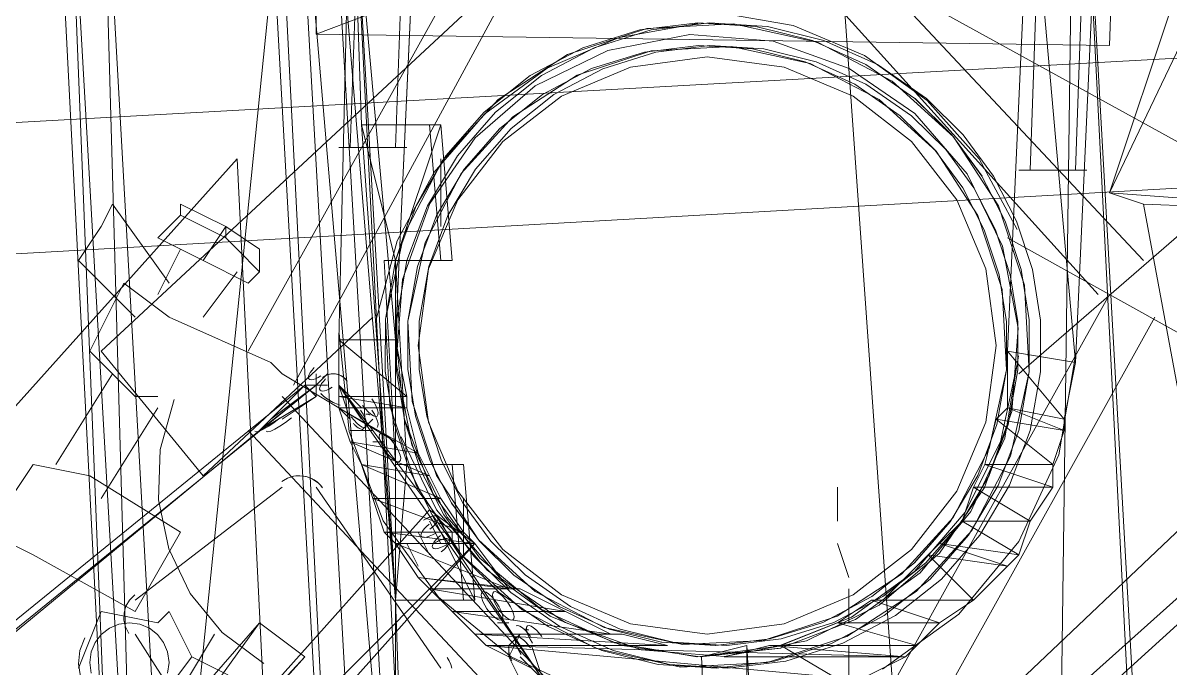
# Paper-space layout '01 Roof Support Layout' of a CAD drawing. Header units: millimetres. Extents: x 5 to 415, y 5 to 292.
# Drawn here: x 240.93 to 247, y 211.04 to 214.46 of the extents above; entities that cross this region are included whole.
import ezdxf

# ---------------------------------------------------------------- set-up
doc = ezdxf.new("R2010")
doc.units = ezdxf.units.MM
doc.layers.add('EXISTING', color=7, linetype='Continuous')

# ---------------------------------------------------------------- blocks, each defined once
blk = doc.blocks.new('SHEET_01')
at = {"layer": 'EXISTING', "color": 254, "linetype": 'Continuous', "lineweight": 13}
for p, q in [((243.32, 242.12), (255.2, 74.72)), ((245.66, 153.92), (246.5, 216.38)), ((246.5, 216.38), (249.98, 154.1)), ((249.98, 154.1), (246.5, 216.38)), ((246.86, 209.3), (246.5, 216.38)), ((242.18, 216.14), (245.66, 153.92)), ((245.66, 153.92), (242.18, 216.14)), ((242.24, 216.14), (242.6, 209.06)), ((242.48, 214.4), (242.48, 216.08)), ((246.74, 216.02), (242.48, 214.4)), ((246.74, 216.02), (246.68, 214.34)), ((246.68, 214.34), (246.74, 216.02)), ((241.34, 212.72), (244.76, 215.9)), ((242.36, 215.84), (241.7, 209.36)), ((241.7, 209.36), (242.36, 215.84)), ((242.72, 209.42), (242.36, 215.84)), ((242.36, 215.84), (242.9, 209.54)), ((241.52, 209.42), (241.34, 215.78)), ((241.34, 215.78), (241.7, 209.36)), ((242.9, 209.54), (242.54, 215.78)), ((242.54, 215.78), (242.9, 211.4)), ((243.5, 215.78), (247.64, 213.5)), ((241.4, 209.66), (241.16, 215.72)), ((241.16, 215.72), (241.52, 209.42)), ((242.66, 215.6), (242.9, 211.4)), ((242.9, 211.4), (242.66, 215.6)), ((242.72, 213.92), (242.66, 215.6)), ((242.96, 209.72), (242.66, 215.6)), ((241.1, 215.48), (241.4, 209.66)), ((242.66, 213.8), (242.72, 215.48)), ((242.9, 213.8), (242.96, 215.48)), ((242.6, 212.78), (242.66, 215.42)), ((242.66, 215.42), (242.9, 212.78)), ((242.9, 212.78), (243.02, 215.42)), ((243.02, 215.42), (242.9, 212.78)), ((246.14, 212.72), (246.26, 215.36)), ((246.26, 215.36), (246.5, 212.66)), ((246.26, 213.68), (246.32, 215.36)), ((246.5, 213.68), (246.56, 215.36)), ((246.5, 212.66), (246.62, 215.3)), ((246.62, 215.3), (246.5, 212.66)), ((246.86, 213.2), (245.12, 215.06)), ((247.16, 215), (246.68, 213.56)), ((246.68, 213.56), (247.16, 215)), ((246.68, 213.56), (247.34, 214.94)), ((243.32, 214.88), (242.12, 212.72)), ((246.62, 213.02), (244.94, 214.88)), ((243.56, 214.76), (242.36, 212.54)), ((235.28, 213.62), (253.64, 214.64)), ((245.0056, 214.446), (244.5981, 214.517)), ((244.5009, 214.4567), (244.083, 214.3827)), ((244.5007, 214.4593), (244.1925, 214.4223)), ((244.6891, 214.4544), (244.231, 214.4304)), ((244.5613, 214.4593), (244.2531, 214.4224)), ((244.8082, 214.4404), (244.5007, 214.4593)), ((244.8689, 214.4403), (244.5613, 214.4593)), ((245.1372, 214.3565), (244.6891, 214.4544)), ((245.1073, 214.3667), (244.8082, 214.4404)), ((245.1681, 214.3664), (244.8689, 214.4403)), ((245.3828, 214.2874), (245.0056, 214.446)), ((246.68, 214.34), (242.48, 214.4)), ((242.48, 214.4), (246.68, 214.34)), ((244.083, 214.3827), (243.7029, 214.2195)), ((244.231, 214.4304), (243.8099, 214.2918)), ((244.1925, 214.4223), (243.8913, 214.328)), ((244.2531, 214.4224), (243.9517, 214.3282)), ((244.4586, 214.3975), (244.0239, 214.3143)), ((244.8999, 214.3629), (244.4586, 214.3975)), ((243.8913, 214.328), (243.6125, 214.1802)), ((244.0239, 214.3143), (243.6396, 214.1264)), ((243.9517, 214.3282), (243.6729, 214.1804)), ((244.504, 214.3394), (244.2174, 214.3049)), ((244.6793, 214.3348), (244.2534, 214.3125)), ((244.5637, 214.3394), (244.2772, 214.3048)), ((244.7898, 214.3218), (244.504, 214.3394)), ((244.8496, 214.3218), (244.5637, 214.3394)), ((245.096, 214.2438), (244.6793, 214.3348)), ((245.068, 214.2533), (244.7898, 214.3218)), ((245.1277, 214.2534), (244.8496, 214.3218)), ((245.3026, 214.2187), (244.8999, 214.3629)), ((245.3904, 214.2393), (245.1073, 214.3667)), ((245.5303, 214.1515), (245.1372, 214.3565)), ((245.4512, 214.2389), (245.1681, 214.3664)), ((243.8099, 214.2918), (243.4432, 214.0535)), ((244.2534, 214.3125), (243.8618, 214.1836)), ((244.2174, 214.3049), (243.9374, 214.2173)), ((244.2772, 214.3048), (243.9973, 214.2172)), ((244.55, 214.28), (244.1433, 214.2253)), ((244.9567, 214.2253), (244.55, 214.28)), ((245.3312, 214.1349), (245.068, 214.2533)), ((245.3909, 214.1351), (245.1277, 214.2534)), ((245.7155, 214.0492), (245.3828, 214.2874)), ((243.7029, 214.2195), (243.3725, 213.9781)), ((243.9374, 214.2173), (243.6782, 214.0798)), ((243.9973, 214.2172), (243.7381, 214.0797)), ((244.1433, 214.2253), (243.7778, 214.0711)), ((245.3222, 214.0711), (244.9567, 214.2253)), ((245.4615, 214.0531), (245.096, 214.2438)), ((245.6503, 213.9796), (245.3026, 214.2187)), ((245.6497, 214.0595), (245.3904, 214.2393)), ((245.7105, 214.0588), (245.4512, 214.2389)), ((243.6125, 214.1802), (243.3695, 213.9871)), ((243.6729, 214.1804), (243.4297, 213.9874)), ((243.8618, 214.1836), (243.5209, 213.962)), ((245.5723, 213.9678), (245.3312, 214.1349)), ((245.632, 213.968), (245.3909, 214.1351)), ((245.8535, 213.8568), (245.5303, 214.1515)), ((243.6396, 214.1264), (243.3205, 213.8503)), ((243.6782, 214.0798), (243.4522, 213.9002)), ((243.7778, 214.0711), (243.4681, 213.8319)), ((243.7381, 214.0797), (243.5122, 213.9002)), ((245.6319, 213.8319), (245.3222, 214.0711)), ((243.4432, 214.0535), (243.1485, 213.7303)), ((245.762, 213.7792), (245.4615, 214.0531)), ((245.845, 213.8668), (245.6497, 214.0595)), ((245.8455, 213.8662), (245.6505, 214.0588)), ((245.66, 214.04), (245.66, 214.04)), ((245.9055, 213.8662), (245.7105, 214.0588)), ((245.9895, 213.7393), (245.7155, 214.0492)), ((243.3725, 213.9781), (243.1038, 213.6696)), ((243.3695, 213.9871), (243.1667, 213.7552)), ((243.4297, 213.9874), (243.2268, 213.7554)), ((243.5209, 213.962), (243.2469, 213.6615)), ((245.7539, 213.7886), (245.5723, 213.9678)), ((245.6, 213.98), (245.6, 213.98)), ((245.8137, 213.7888), (245.632, 213.968)), ((245.9264, 213.6604), (245.6503, 213.9796)), ((236, 212.96), (252.98, 213.92)), ((242.9, 213.2), (242.72, 213.92)), ((242.72, 213.92), (243.14, 213.92)), ((242.72, 213.92), (242.9, 211.4)), ((243.14, 213.92), (242.72, 213.92)), ((243.14, 213.92), (242.9, 213.2)), ((243.08, 213.92), (243.14, 213.2)), ((243.2, 213.2), (243.14, 213.92)), ((243.4522, 213.9002), (243.2637, 213.6846)), ((243.5122, 213.9002), (243.3237, 213.6845)), ((243.3205, 213.8503), (243.0813, 213.5026)), ((243.4681, 213.8319), (243.2289, 213.5222)), ((245.8711, 213.5222), (245.6319, 213.8319)), ((246.0051, 213.6483), (245.845, 213.8668)), ((246.0054, 213.6477), (245.8455, 213.8662)), ((246.0918, 213.4902), (245.8535, 213.8568)), ((246.0654, 213.6477), (245.9055, 213.8662)), ((242.6, 213.8), (242.96, 213.8)), ((245.9029, 213.5854), (245.7539, 213.7886)), ((245.9032, 213.585), (245.7544, 213.7881)), ((245.9836, 213.4382), (245.762, 213.7792)), ((245.9627, 213.5857), (245.8137, 213.7888)), ((198.5, 165.08), (242.06, 213.74)), ((242.06, 213.74), (242.36, 207.68)), ((243.1485, 213.7303), (242.9435, 213.3372)), ((243.1667, 213.7552), (243.0087, 213.4907)), ((243.2268, 213.7554), (243.0688, 213.4908)), ((243.14, 213.74), (243.14, 213.38)), ((246.1907, 213.3655), (245.9895, 213.7393)), ((243.1038, 213.6696), (242.9087, 213.3048)), ((243.2469, 213.6615), (243.0563, 213.296)), ((243.2637, 213.6846), (243.1169, 213.4387)), ((243.3237, 213.6845), (243.1768, 213.4386)), ((246.1143, 213.2761), (245.9264, 213.6604)), ((246.1281, 213.4087), (246.0051, 213.6483)), ((246.1882, 213.4082), (246.0654, 213.6477)), ((246.2, 213.68), (246.56, 213.68)), ((246.0173, 213.3626), (245.9029, 213.5854)), ((246.0174, 213.3623), (245.9032, 213.585)), ((246.0772, 213.3628), (245.9627, 213.5857)), ((246.68, 213.56), (248.3, 213.44)), ((248.3, 213.44), (246.68, 213.56)), ((246.86, 213.5), (246.68, 213.56)), ((241.34, 213.38), (241.4, 213.5)), ((241.4, 213.5), (241.7, 213.08)), ((242, 213.38), (241.76, 213.5)), ((241.76, 213.5), (241.76, 213.44)), ((243.0087, 213.4907), (242.9002, 213.1999)), ((243.0813, 213.5026), (242.9371, 213.0998)), ((243.0688, 213.4908), (242.9602, 213.2)), ((243.2289, 213.5222), (243.0746, 213.1567)), ((246.0253, 213.1567), (245.8711, 213.5222)), ((246.2304, 213.069), (246.0918, 213.4902)), ((248.3, 213.44), (246.86, 213.5)), ((246.86, 213.5), (247.16, 211.88)), ((247.16, 211.88), (246.86, 213.5)), ((241.76, 213.44), (241.64, 213.32)), ((241.88, 213.38), (241.76, 213.44)), ((243.1169, 213.4387), (243.016, 213.1683)), ((243.1768, 213.4386), (243.076, 213.1683)), ((246.1125, 213.0466), (245.9836, 213.4382)), ((246.2119, 213.1528), (246.1281, 213.4087)), ((246.272, 213.1525), (246.1882, 213.4082)), ((241.22, 213.2), (241.34, 213.38)), ((242, 213.38), (241.88, 213.2)), ((242, 213.32), (241.88, 213.38)), ((242.18, 213.26), (242, 213.38)), ((242, 213.38), (242, 213.32)), ((242, 213.32), (242, 213.38)), ((246.0953, 213.1246), (246.0173, 213.3626)), ((246.1552, 213.1248), (246.0772, 213.3628)), ((246.2, 212.6), (247.1, 213.38)), ((241.64, 213.32), (241.88, 213.2)), ((242.06, 213.26), (242, 213.32)), ((242.9087, 213.3048), (242.7992, 212.8947)), ((242.9435, 213.3372), (242.8457, 212.889)), ((243.0563, 213.296), (242.9653, 212.8793)), ((247.22, 212.72), (246.14, 213.32)), ((241.64, 213.02), (241.76, 213.26)), ((242.18, 213.14), (242.06, 213.26)), ((242.18, 213.14), (242.18, 213.26)), ((246.1975, 212.8414), (246.1143, 213.2761)), ((241.52, 212.9), (241.22, 213.2)), ((241.88, 213.2), (242.12, 213.08)), ((242.9, 212.12), (242.84, 213.2)), ((242.84, 213.2), (243.2, 213.2)), ((242.9002, 213.1999), (242.8457, 212.889)), ((242.9, 213.2), (243.2, 213.2)), ((242.9, 211.4), (242.9, 213.2)), ((242.9, 213.2), (242.96, 212.12)), ((242.96, 212.12), (242.9, 213.2)), ((242.9602, 213.2), (242.9057, 212.889)), ((243.016, 213.1683), (242.9653, 212.8793)), ((243.076, 213.1683), (243.0253, 212.8793)), ((241.88, 212.9), (242.06, 213.14)), ((242.12, 213.08), (242.18, 213.14)), ((242.9371, 213.0998), (242.9026, 212.6586)), ((243.0746, 213.1567), (243.02, 212.75)), ((246.08, 212.75), (246.0253, 213.1567)), ((246.135, 212.8759), (246.0953, 213.1246)), ((246.195, 212.876), (246.1552, 213.1248)), ((246.2547, 212.8853), (246.2119, 213.1528)), ((246.3147, 212.8851), (246.272, 213.1525)), ((241.28, 212.72), (241.46, 213.08)), ((241.46, 213.08), (241.7, 212.9)), ((246.1347, 212.6207), (246.1125, 213.0466)), ((246.2544, 212.611), (246.2304, 213.069)), ((245.48, 210.86), (246.68, 213.02)), ((241.7, 212.9), (242.24, 212.66)), ((242.78, 212.9), (241.88, 212.06)), ((242.8457, 212.889), (242.8453, 212.6151)), ((242.8457, 212.889), (242.8453, 212.6149)), ((242.8457, 212.889), (242.8696, 212.431)), ((242.9057, 212.889), (242.9053, 212.6149)), ((242.9653, 212.8793), (242.965, 212.6246)), ((242.9653, 212.8791), (242.965, 212.6243)), ((242.9653, 212.8793), (242.9875, 212.4534)), ((243.0253, 212.8793), (243.0249, 212.6246)), ((245.72, 210.74), (246.92, 212.9)), ((246.1347, 212.6207), (246.135, 212.8759)), ((246.1947, 212.6209), (246.195, 212.876)), ((246.2544, 212.611), (246.2547, 212.8853)), ((246.3144, 212.611), (246.3147, 212.8851)), ((242.601, 212.8139), (242.6537, 212.2935)), ((242.9009, 212.8041), (242.9454, 212.3638)), ((246.1629, 212.4002), (246.1975, 212.8414)), ((242.9, 212.78), (242.6, 212.78)), ((242.6, 212.78), (242.96, 212.48)), ((242.6, 212.48), (242.6, 212.78)), ((242.96, 212.48), (242.9, 212.78)), ((243.02, 212.75), (243.0746, 212.3433)), ((246.0253, 212.3433), (246.08, 212.75)), ((241.52, 212.48), (241.28, 212.72)), ((241.88, 212.06), (241.34, 212.72)), ((246.1258, 212.2595), (246.1991, 212.6959)), ((246.5, 212.66), (246.14, 212.72)), ((246.14, 212.72), (246.44, 212.36)), ((246.14, 212.42), (246.14, 212.72)), ((246.4124, 212.1703), (246.499, 212.6861)), ((242.24, 212.66), (242.3, 212.6)), ((242.4572, 212.62), (242.4483, 212.6079)), ((242.4685, 212.6327), (242.4572, 212.62)), ((242.8453, 212.6151), (242.888, 212.3479)), ((242.8453, 212.6149), (242.888, 212.3476)), ((242.9026, 212.6586), (242.9857, 212.2239)), ((242.9053, 212.6149), (242.948, 212.3476)), ((242.965, 212.6246), (243.0046, 212.3762)), ((242.965, 212.6243), (243.0047, 212.3757)), ((243.0249, 212.6246), (243.0645, 212.3763)), ((246.0438, 212.2041), (246.1347, 212.6207)), ((246.084, 212.3315), (246.1347, 212.6207)), ((246.1025, 212.2398), (246.1935, 212.6606)), ((246.144, 212.3315), (246.1947, 212.6207)), ((246.44, 212.36), (246.5, 212.66)), ((241.1, 212.12), (241.4, 212.6)), ((242.3, 212.6), (242.9, 212.24)), ((242.4384, 212.5872), (242.4377, 212.5792)), ((242.4377, 212.5792), (242.4402, 212.5732)), ((242.442, 212.5969), (242.4384, 212.5872)), ((242.4402, 212.5732), (242.4456, 212.5696)), ((242.4483, 212.6079), (242.442, 212.5969)), ((242.4456, 212.5696), (242.4535, 212.5686)), ((242.4535, 212.5686), (242.4638, 212.5702)), ((242.4638, 212.5702), (242.4758, 212.5741)), ((242.4758, 212.5741), (242.4894, 212.5804)), ((242.48, 212.6), (242.48, 212.54)), ((242.48, 212.54), (242.54, 212.6)), ((242.4894, 212.5804), (242.5042, 212.5889)), ((242.5172, 212.56), (242.5083, 212.5479)), ((242.531, 212.5911), (242.5131, 212.5798)), ((242.5285, 212.5727), (242.5172, 212.56)), ((242.5504, 212.5979), (242.531, 212.5911)), ((242.5635, 212.5998), (242.5449, 212.5964)), ((242.5707, 212.6), (242.5504, 212.5979)), ((242.5741, 212.5999), (242.5595, 212.5994)), ((242.5821, 212.5992), (242.5635, 212.5998)), ((242.5886, 212.5981), (242.5741, 212.5999)), ((242.5999, 212.5949), (242.5821, 212.5992)), ((242.6026, 212.5939), (242.5886, 212.5981)), ((242.6102, 212.5905), (242.5909, 212.5975)), ((242.6165, 212.587), (242.5999, 212.5949)), ((242.6279, 212.5789), (242.6102, 212.5905)), ((242.6313, 212.5759), (242.6165, 212.587)), ((242.6309, 212.5763), (242.6279, 212.5789)), ((242.6337, 212.5736), (242.6309, 212.5763)), ((242.6438, 212.5616), (242.6313, 212.5759)), ((242.6364, 212.5707), (242.6337, 212.5736)), ((242.639, 212.5678), (242.6364, 212.5707)), ((242.6414, 212.5647), (242.639, 212.5678)), ((242.6438, 212.5616), (242.6414, 212.5647)), ((246.1565, 212.1629), (246.2544, 212.611)), ((246.1998, 212.3), (246.2544, 212.611)), ((246.2598, 212.3001), (246.3144, 212.611)), ((238.64, 209.42), (242.48, 212.54)), ((239.54, 210.2), (242.42, 212.54)), ((242.42, 212.54), (242.18, 212.3)), ((242.18, 212.3), (242.42, 212.54)), ((242.18, 212.3), (242.48, 212.54)), ((242.24, 212.36), (242.48, 212.54)), ((242.48, 212.48), (242.42, 212.54)), ((242.42, 212.54), (242.48, 212.54)), ((242.42, 212.54), (242.42, 212.54)), ((242.48, 212.54), (242.48, 212.48)), ((242.48, 212.48), (242.48, 212.54)), ((242.48, 212.54), (242.54, 212.54)), ((242.54, 212.54), (242.48, 212.54)), ((242.48, 212.54), (242.48, 212.54)), ((242.4984, 212.5272), (242.4977, 212.5192)), ((242.4977, 212.5192), (242.5001, 212.5132)), ((242.502, 212.5369), (242.4984, 212.5272)), ((242.5001, 212.5132), (242.5056, 212.5096)), ((242.5083, 212.5479), (242.502, 212.5369)), ((242.5032, 212.495), (242.5053, 212.493)), ((242.5032, 212.495), (242.5183, 212.4816)), ((242.5053, 212.493), (242.5075, 212.4911)), ((242.5056, 212.5096), (242.5135, 212.5086)), ((242.5135, 212.5086), (242.5238, 212.5102)), ((242.5238, 212.5102), (242.5358, 212.5141)), ((242.5358, 212.5141), (242.5494, 212.5204)), ((242.54, 212.54), (242.54, 212.54)), ((242.5494, 212.5204), (242.5642, 212.5289)), ((242.6, 212.54), (242.72, 212.42)), ((242.72, 212.36), (242.6, 212.54)), ((243.14, 211.82), (242.6, 212.54)), ((242.72, 212.42), (242.6, 212.54)), ((242.66, 212.36), (242.6, 212.54)), ((242.6, 212.54), (242.6, 212.54)), ((242.6, 212.54), (243.68, 210.98)), ((242.6, 212.54), (242.66, 212.36)), ((241.64, 212.48), (241.52, 212.48)), ((241.7281, 212.4633), (241.6527, 212.1986)), ((242.18, 212.3), (242.48, 212.48)), ((242.3, 212.48), (244.04, 210.62)), ((242.48, 212.48), (242.3, 212.36)), ((242.48, 212.48), (242.48, 212.48)), ((242.514, 212.4853), (242.5162, 212.4834)), ((242.5183, 212.4816), (242.5343, 212.4694)), ((242.5298, 212.4727), (242.544, 212.4629)), ((242.5343, 212.4694), (242.5512, 212.4584)), ((242.54, 212.48), (242.54, 212.48)), ((242.544, 212.4629), (242.5588, 212.454)), ((242.5512, 212.4584), (242.5688, 212.4487)), ((242.5588, 212.454), (242.5741, 212.4462)), ((242.5688, 212.4487), (242.5871, 212.4403)), ((242.5871, 212.4403), (242.6061, 212.4334)), ((242.96, 212.48), (242.6, 212.48)), ((242.6, 212.48), (242.96, 212.42)), ((242.6, 212.42), (242.6, 212.48)), ((242.7253, 212.4329), (242.7399, 212.4139)), ((242.7874, 212.4469), (242.7746, 212.4671)), ((242.7973, 212.4275), (242.7874, 212.4469)), ((242.8696, 212.431), (243.0082, 212.0098)), ((242.96, 212.42), (242.96, 212.48)), ((242.9875, 212.4534), (243.1164, 212.0618)), ((241.34, 211.94), (241.64, 212.42)), ((242.66, 212.36), (242.6, 212.42)), ((242.6, 212.42), (242.6, 212.42)), ((242.96, 212.42), (242.6, 212.42)), ((242.6, 212.42), (243.02, 212.18)), ((242.66, 212.24), (242.6, 212.42)), ((242.6653, 212.3729), (242.6799, 212.3539)), ((242.7247, 212.3915), (242.7146, 212.407)), ((242.7274, 212.3868), (242.7146, 212.407)), ((242.7331, 212.3763), (242.7247, 212.3915)), ((242.7373, 212.3675), (242.7274, 212.3868)), ((242.7397, 212.3617), (242.7331, 212.3763)), ((242.7399, 212.4139), (242.7547, 212.398)), ((242.7468, 212.387), (242.7416, 212.3864)), ((242.7515, 212.387), (242.7468, 212.387)), ((242.7555, 212.3864), (242.7515, 212.387)), ((242.7547, 212.398), (242.769, 212.3857)), ((242.7589, 212.3853), (242.7555, 212.3864)), ((242.7617, 212.3837), (242.7589, 212.3853)), ((242.7638, 212.3815), (242.7617, 212.3837)), ((242.769, 212.3857), (242.782, 212.3777)), ((242.7874, 212.3868), (242.7746, 212.407)), ((242.782, 212.3777), (242.7931, 212.3743)), ((242.7973, 212.3675), (242.7874, 212.3868)), ((242.7931, 212.3743), (242.8015, 212.3762)), ((242.8038, 212.4099), (242.7973, 212.4275)), ((242.8015, 212.3762), (242.8062, 212.3834)), ((242.8069, 212.3949), (242.8038, 212.4099)), ((242.8062, 212.3834), (242.8069, 212.3949)), ((243.02, 212.18), (242.96, 212.42)), ((243.0046, 212.3762), (243.0823, 212.1385)), ((243.0645, 212.3763), (243.1422, 212.1386)), ((246.0187, 211.9974), (246.1629, 212.4002)), ((246.08, 212.36), (246.14, 212.42)), ((246.44, 212.36), (246.14, 212.42)), ((246.14, 212.42), (246.44, 212.3)), ((242.2011, 212.3066), (242.2277, 212.3221)), ((242.2277, 212.3221), (242.2574, 212.3424)), ((242.2574, 212.3424), (242.289, 212.3667)), ((242.2611, 212.3066), (242.2877, 212.3221)), ((242.2877, 212.3221), (242.3174, 212.3424)), ((242.3174, 212.3424), (242.349, 212.3667)), ((242.6762, 212.3384), (242.6785, 212.3352)), ((242.6785, 212.3352), (242.681, 212.3322)), ((242.6799, 212.3539), (242.6947, 212.3379)), ((242.681, 212.3322), (242.6835, 212.3292)), ((242.6817, 212.3313), (242.6878, 212.3248)), ((242.6835, 212.3292), (242.6862, 212.3264)), ((242.6862, 212.3264), (242.689, 212.3237)), ((242.689, 212.3237), (242.692, 212.3211)), ((242.692, 212.3211), (242.6959, 212.318)), ((242.6946, 212.319), (242.7019, 212.3139)), ((242.6947, 212.3379), (242.709, 212.3257)), ((242.6959, 212.318), (242.7001, 212.3151)), ((242.7001, 212.3151), (242.7043, 212.3124)), ((242.7019, 212.3139), (242.7097, 212.3095)), ((242.7087, 212.31), (242.7133, 212.3078)), ((242.709, 212.3257), (242.722, 212.3176)), ((242.7097, 212.3095), (242.7179, 212.3059)), ((242.78, 212.36), (242.72, 212.3)), ((242.722, 212.3176), (242.7331, 212.3143)), ((242.7331, 212.3143), (242.7415, 212.3162)), ((242.7438, 212.3499), (242.7373, 212.3675)), ((242.7443, 212.3482), (242.7397, 212.3617)), ((242.7415, 212.3162), (242.7428, 212.3173)), ((242.7469, 212.3349), (242.7438, 212.3499)), ((242.7467, 212.3364), (242.7443, 212.3482)), ((242.745, 212.3203), (242.7458, 212.3221)), ((242.7458, 212.3221), (242.7464, 212.3242)), ((242.7464, 212.3242), (242.7468, 212.3265)), ((242.7468, 212.3265), (242.7467, 212.3364)), ((242.78, 212.36), (242.78, 212.36)), ((242.8038, 212.3499), (242.7973, 212.3675)), ((242.8015, 212.3162), (242.8062, 212.3233)), ((242.8069, 212.3349), (242.8038, 212.3499)), ((242.8062, 212.3233), (242.8069, 212.3349)), ((242.888, 212.3479), (242.9716, 212.0922)), ((242.9454, 212.3638), (243.0988, 211.9644)), ((242.948, 212.3476), (243.0318, 212.0918)), ((243.0746, 212.3433), (243.2289, 211.9778)), ((245.66, 210.02), (248.24, 212.36)), ((245.8711, 211.9778), (246.0253, 212.3433)), ((245.983, 212.061), (246.084, 212.3315)), ((246.02, 212.12), (246.08, 212.36)), ((246.043, 212.0609), (246.144, 212.3315)), ((246.44, 212.3), (246.08, 212.36)), ((246.08, 212.36), (246.38, 212.12)), ((246.44, 212.3), (246.44, 212.36)), ((238.76, 209.48), (242.18, 212.3)), ((242.12, 212.3), (243.86, 210.44)), ((242.1537, 212.2953), (242.1629, 212.2925)), ((242.1629, 212.2925), (242.1791, 212.2965)), ((242.1791, 212.2965), (242.2011, 212.3066)), ((242.18, 212.3), (242.18, 212.3)), ((242.2136, 212.2953), (242.2229, 212.2925)), ((242.2229, 212.2925), (242.2391, 212.2965)), ((242.2391, 212.2965), (242.2611, 212.3066)), ((242.6537, 212.2935), (242.8349, 211.8215)), ((242.66, 212.3), (242.72, 212.3)), ((242.66, 212.3), (242.66, 212.3)), ((242.72, 212.3), (242.72, 212.3)), ((242.78, 212.3), (242.72, 212.3)), ((242.78, 212.3), (242.78, 212.3)), ((242.8142, 212.2779), (242.813, 212.2665)), ((242.813, 212.2665), (242.8158, 212.2511)), ((242.8192, 212.2842), (242.8142, 212.2779)), ((242.8158, 212.2511), (242.8223, 212.2334)), ((242.8275, 212.2856), (242.8192, 212.2842)), ((242.8385, 212.282), (242.8275, 212.2856)), ((242.8519, 212.2736), (242.8385, 212.282)), ((242.8669, 212.2604), (242.8519, 212.2736)), ((242.8822, 212.2435), (242.8669, 212.2604)), ((242.9287, 212.2664), (243.1156, 211.8786)), ((245.9467, 211.871), (246.1258, 212.2595)), ((246.0912, 212.009), (246.1998, 212.3)), ((246.1513, 212.0092), (246.2598, 212.3001)), ((246.38, 212.12), (246.44, 212.3)), ((241.6527, 212.1986), (241.6442, 211.9316)), ((243.02, 212.18), (242.66, 212.24)), ((242.66, 212.24), (243.08, 212.06)), ((242.72, 212.12), (242.66, 212.24)), ((242.78, 212.24), (242.84, 212.24)), ((242.8223, 212.2334), (242.8318, 212.2143)), ((242.8318, 212.2143), (242.8438, 212.195)), ((242.8438, 212.195), (242.8577, 212.1764)), ((242.8961, 212.2249), (242.8822, 212.2435)), ((242.9081, 212.2056), (242.8961, 212.2249)), ((242.9177, 212.1866), (242.9081, 212.2056)), ((242.9857, 212.2239), (243.1736, 211.8396)), ((245.8531, 211.8385), (246.0438, 212.2041)), ((245.916, 211.866), (246.1025, 212.2398)), ((242.8577, 212.1764), (242.873, 212.1596)), ((242.873, 212.1596), (242.8881, 212.1463)), ((242.8881, 212.1463), (242.9014, 212.1379)), ((242.9014, 212.1379), (242.9124, 212.1343)), ((242.9124, 212.1343), (242.9207, 212.1357)), ((242.9241, 212.1688), (242.9177, 212.1866)), ((242.9207, 212.1357), (242.9258, 212.142)), ((242.927, 212.1534), (242.9241, 212.1688)), ((242.9258, 212.142), (242.927, 212.1534)), ((243.08, 212.06), (243.02, 212.18)), ((243.0823, 212.1385), (243.1963, 211.916)), ((243.1422, 212.1386), (243.2562, 211.9161)), ((245.9515, 211.7697), (246.1565, 212.1629)), ((246.2006, 211.7111), (246.4124, 212.1703)), ((240.98, 212.12), (240.74, 211.76)), ((241.28, 212.06), (240.98, 212.12)), ((243.08, 212.06), (242.72, 212.12)), ((242.72, 212.12), (243.14, 211.94)), ((242.78, 211.94), (242.72, 212.12)), ((242.96, 212.12), (242.9, 211.4)), ((243.26, 212.12), (242.9, 212.12)), ((242.9, 212.12), (242.9, 212.12)), ((242.9, 212.06), (242.9, 212.12)), ((242.96, 212.12), (243.32, 211.4)), ((243.26, 212.12), (242.96, 212.12)), ((243.32, 211.4), (242.96, 212.12)), ((242.9716, 212.0922), (243.0943, 211.8528)), ((243.0318, 212.0918), (243.1546, 211.8523)), ((243.2, 212.12), (243.26, 211.4)), ((243.32, 211.4), (243.26, 212.12)), ((245.96, 212), (246.02, 212.12)), ((246.38, 212.12), (246.02, 212.12)), ((246.02, 212.12), (246.38, 212)), ((246.38, 212), (246.38, 212.12)), ((241.76, 211.76), (241.28, 212.06)), ((242.3276, 212.0464), (242.298, 212.0285)), ((242.315, 212.0399), (242.2981, 212.0285)), ((242.3331, 212.0488), (242.315, 212.0399)), ((242.3597, 212.0569), (242.3276, 212.0464)), ((242.3522, 212.0552), (242.3331, 212.0488)), ((242.372, 212.0589), (242.3522, 212.0552)), ((242.3929, 212.0599), (242.3597, 212.0569)), ((242.3922, 212.06), (242.372, 212.0589)), ((242.4125, 212.0583), (242.3922, 212.06)), ((242.426, 212.0556), (242.3929, 212.0599)), ((242.4324, 212.0539), (242.4125, 212.0583)), ((242.4576, 212.0439), (242.426, 212.0556)), ((242.4514, 212.0469), (242.4324, 212.0539)), ((242.4691, 212.0374), (242.4514, 212.0469)), ((242.4865, 212.0248), (242.4576, 212.0439)), ((242.4855, 212.0257), (242.4691, 212.0374)), ((242.5002, 212.0118), (242.4855, 212.0257)), ((242.4914, 212.0205), (242.4865, 212.0248)), ((242.4961, 212.016), (242.4914, 212.0205)), ((242.5007, 212.0112), (242.4961, 212.016)), ((242.513, 211.9959), (242.5002, 212.0118)), ((242.505, 212.0063), (242.5007, 212.0112)), ((243.0082, 212.0098), (243.2465, 211.6432)), ((243.14, 211.94), (243.08, 212.06)), ((243.1164, 212.0618), (243.338, 211.7208)), ((245.836, 211.8149), (245.983, 212.061)), ((245.8361, 211.8151), (245.9831, 212.0611)), ((245.8959, 211.8149), (246.043, 212.0609)), ((245.9331, 211.7444), (246.0912, 212.009)), ((245.9932, 211.7446), (246.1513, 212.0092)), ((242.3, 212), (241.52, 211.4)), ((241.52, 211.4), (242.3, 212)), ((243.14, 211.04), (242.48, 212)), ((242.48, 212), (242.48, 212)), ((242.513, 211.9959), (242.5091, 212.0012)), ((243.0988, 211.9644), (243.3457, 211.6222)), ((243.2289, 211.9778), (243.4681, 211.6681)), ((245.24, 212), (245.24, 211.82)), ((245.6319, 211.6681), (245.8711, 211.9778)), ((245.7796, 211.6497), (246.0187, 211.9974)), ((245.9, 211.82), (245.96, 212)), ((246.38, 212), (245.96, 212)), ((245.96, 212), (246.26, 211.82)), ((246.26, 211.82), (246.38, 212)), ((241.6442, 211.9316), (241.6989, 211.6733)), ((243.14, 211.94), (242.78, 211.94)), ((242.78, 211.94), (243.26, 211.76)), ((242.84, 211.76), (242.78, 211.94)), ((243.26, 211.76), (243.14, 211.94)), ((243.1963, 211.916), (243.3448, 211.7129)), ((243.1967, 211.9153), (243.3454, 211.7122)), ((243.2562, 211.9161), (243.4046, 211.7131)), ((243.26, 211.94), (243.26, 211.64)), ((239.6, 207.98), (243.08, 211.88)), ((243.08, 211.88), (239.6, 207.98)), ((243.0655, 211.834), (243.0479, 211.8244)), ((243.0546, 211.8283), (243.0479, 211.8244)), ((243.0612, 211.8318), (243.0546, 211.8283)), ((243.0678, 211.8351), (243.0612, 211.8318)), ((243.0818, 211.8411), (243.0655, 211.834)), ((243.0742, 211.838), (243.0678, 211.8351)), ((243.0804, 211.8405), (243.0742, 211.838)), ((243.08, 211.88), (243.32, 211.7)), ((243.32, 211.7), (243.08, 211.88)), ((243.0864, 211.8427), (243.0804, 211.8405)), ((243.0963, 211.8455), (243.0818, 211.8411)), ((243.0954, 211.8452), (243.0864, 211.8427)), ((243.0947, 211.8451), (243.0864, 211.8427)), ((243.0943, 211.8528), (243.254, 211.6344)), ((243.1022, 211.8466), (243.0947, 211.8451)), ((243.1034, 211.8467), (243.0954, 211.8452)), ((243.1103, 211.8471), (243.1034, 211.8467)), ((243.1145, 211.8467), (243.1088, 211.8471)), ((243.1161, 211.8463), (243.1103, 211.8471)), ((243.1156, 211.8786), (243.3842, 211.5587)), ((243.1206, 211.8445), (243.1161, 211.8463)), ((243.1181, 211.8144), (243.1238, 211.8253)), ((243.1217, 211.8206), (243.1244, 211.827)), ((243.1238, 211.8415), (243.1236, 211.8418)), ((243.1258, 211.8345), (243.1238, 211.8415)), ((243.1255, 211.8376), (243.1238, 211.8415)), ((243.1238, 211.8253), (243.1258, 211.8345)), ((243.1257, 211.8327), (243.1255, 211.8376)), ((243.1546, 211.8523), (243.3145, 211.6338)), ((243.1736, 211.8396), (243.4497, 211.5204)), ((245.5792, 211.538), (245.8531, 211.8385)), ((245.6483, 211.552), (245.916, 211.866)), ((245.6779, 211.5457), (245.9467, 211.871)), ((245.96, 210.74), (247.16, 211.88)), ((242.8349, 211.8215), (243.1267, 211.4171)), ((243.042, 211.7656), (243.0363, 211.7547)), ((243.0511, 211.7777), (243.042, 211.7656)), ((243.0633, 211.7906), (243.0511, 211.7777)), ((243.0784, 211.8037), (243.0633, 211.7906)), ((243.08, 211.82), (243.08, 211.82)), ((243.14, 211.7), (243.08, 211.82)), ((243.0816, 211.7762), (243.0967, 211.7894)), ((243.0816, 211.7762), (243.0876, 211.7812)), ((243.0876, 211.7812), (243.0932, 211.7862)), ((243.0932, 211.7862), (243.0985, 211.7912)), ((243.0967, 211.7894), (243.1089, 211.8023)), ((243.0985, 211.7912), (243.1034, 211.7962)), ((243.1034, 211.7962), (243.108, 211.8011)), ((243.108, 211.8011), (243.112, 211.806)), ((243.1089, 211.8023), (243.1181, 211.8144)), ((243.112, 211.806), (243.1175, 211.8136)), ((243.1175, 211.8136), (243.1217, 211.8206)), ((243.14, 211.82), (243.14, 211.82)), ((243.14, 211.82), (243.2, 211.7)), ((243.2, 211.7), (243.14, 211.82)), ((243.2, 211.76), (243.14, 211.82)), ((245.6472, 211.5992), (245.836, 211.8149)), ((245.6474, 211.5994), (245.8361, 211.8151)), ((245.6569, 211.4465), (245.9515, 211.7697)), ((245.7071, 211.5991), (245.8959, 211.8149)), ((245.78, 211.7), (245.9, 211.82)), ((246.26, 211.82), (245.9, 211.82)), ((245.9, 211.82), (246.2, 211.64)), ((246.2, 211.64), (246.26, 211.82)), ((240.74, 211.76), (240.98, 211.64)), ((241.52, 211.34), (241.76, 211.76)), ((243.26, 211.76), (242.84, 211.76)), ((242.84, 211.76), (243.32, 211.7)), ((242.9, 211.7), (242.84, 211.76)), ((243.02, 211.76), (243.02, 211.76)), ((243.02, 211.76), (243.08, 211.64)), ((243.0363, 211.7547), (243.0342, 211.7455)), ((243.0342, 211.7455), (243.0362, 211.7384)), ((243.0362, 211.7384), (243.0422, 211.7341)), ((243.0422, 211.7341), (243.0515, 211.7329)), ((243.0515, 211.7329), (243.0637, 211.7345)), ((243.0637, 211.7345), (243.0783, 211.7389)), ((243.0783, 211.7389), (243.0946, 211.746)), ((243.0946, 211.746), (243.1121, 211.7556)), ((243.102, 211.7056), (243.0962, 211.6947)), ((243.1111, 211.7177), (243.102, 211.7056)), ((243.1255, 211.714), (243.1079, 211.7044)), ((243.1146, 211.7083), (243.1079, 211.7044)), ((243.1233, 211.7306), (243.1111, 211.7177)), ((243.1212, 211.7118), (243.1146, 211.7083)), ((243.1278, 211.7151), (243.1212, 211.7118)), ((243.1384, 211.7437), (243.1233, 211.7306)), ((243.1418, 211.7211), (243.1255, 211.714)), ((243.1342, 211.718), (243.1278, 211.7151)), ((243.1404, 211.7205), (243.1342, 211.718)), ((243.1464, 211.7227), (243.1404, 211.7205)), ((243.1563, 211.7255), (243.1418, 211.7211)), ((243.1554, 211.7252), (243.1464, 211.7227)), ((243.1634, 211.7267), (243.1554, 211.7252)), ((243.1703, 211.7271), (243.1634, 211.7267)), ((243.1761, 211.7263), (243.1703, 211.7271)), ((243.1806, 211.7245), (243.1761, 211.7263)), ((243.1781, 211.6944), (243.1838, 211.7053)), ((243.1838, 211.7215), (243.1806, 211.7245)), ((243.1817, 211.7006), (243.1844, 211.707)), ((243.1855, 211.7176), (243.1838, 211.7215)), ((243.1858, 211.7145), (243.1838, 211.7215)), ((243.1844, 211.707), (243.1857, 211.7127)), ((243.1857, 211.7127), (243.1855, 211.7176)), ((243.2, 211.7), (243.2, 211.76)), ((243.32, 211.7), (243.26, 211.76)), ((243.338, 211.7208), (243.6385, 211.4469)), ((243.3448, 211.7129), (243.5258, 211.5338)), ((243.3454, 211.7122), (243.5267, 211.5331)), ((243.4046, 211.7131), (243.5856, 211.534)), ((245.7301, 211.5124), (245.9331, 211.7444)), ((245.7904, 211.5126), (245.9932, 211.7446)), ((245.8829, 211.3267), (246.2006, 211.7111)), ((243.32, 211.7), (239.6, 207.98)), ((239.84, 207.8), (243.32, 211.7)), ((243.32, 211.7), (239.84, 207.8)), ((241.6989, 211.6733), (241.8127, 211.4351)), ((243.32, 211.7), (242.9, 211.7)), ((242.9, 211.7), (243.5, 211.46)), ((243.02, 211.52), (242.9, 211.7)), ((242.96, 211.7), (242.96, 211.7)), ((242.96, 211.7), (243.02, 211.58)), ((243.0962, 211.6947), (243.0942, 211.6855)), ((243.0942, 211.6855), (243.0962, 211.6784)), ((243.0962, 211.6784), (243.1022, 211.6741)), ((243.1022, 211.6741), (243.1115, 211.6729)), ((243.1115, 211.6729), (243.1237, 211.6745)), ((243.1237, 211.6745), (243.1383, 211.6789)), ((243.1383, 211.6789), (243.1546, 211.686)), ((243.14, 211.7), (243.14, 211.7)), ((243.1416, 211.6562), (243.1567, 211.6694)), ((243.1416, 211.6562), (243.1476, 211.6612)), ((243.1476, 211.6612), (243.1532, 211.6662)), ((243.1532, 211.6662), (243.1585, 211.6712)), ((243.1546, 211.686), (243.1721, 211.6956)), ((243.1567, 211.6694), (243.1689, 211.6823)), ((243.1585, 211.6712), (243.1634, 211.6762)), ((243.1634, 211.6762), (243.1679, 211.6811)), ((243.1679, 211.6811), (243.172, 211.686)), ((243.1689, 211.6823), (243.1781, 211.6944)), ((243.172, 211.686), (243.1775, 211.6936)), ((243.1775, 211.6936), (243.1817, 211.7006)), ((243.2, 211.7), (243.2, 211.7)), ((243.68, 210.98), (243.2, 211.7)), ((243.2465, 211.6432), (243.5697, 211.3485)), ((243.5, 211.46), (243.32, 211.7)), ((243.4681, 211.6681), (243.7778, 211.4289)), ((245.24, 211.7), (245.3, 211.52)), ((245.3222, 211.4289), (245.6319, 211.6681)), ((245.4604, 211.3736), (245.7796, 211.6497)), ((245.72, 211.64), (245.78, 211.7)), ((246.2, 211.64), (245.78, 211.7)), ((245.78, 211.7), (246.14, 211.58)), ((240.98, 211.64), (241.52, 211.34)), ((243.02, 211.58), (243.02, 211.58)), ((243.08, 211.64), (243.08, 211.64)), ((243.254, 211.6344), (243.4488, 211.4418)), ((243.3145, 211.6338), (243.5095, 211.4412)), ((243.3457, 211.6222), (243.671, 211.3533)), ((245.421, 211.4197), (245.6472, 211.5992)), ((245.48, 211.4), (245.72, 211.64)), ((245.4809, 211.4196), (245.7071, 211.5991)), ((246.14, 211.58), (245.72, 211.64)), ((245.72, 211.64), (245.96, 211.4)), ((245.96, 211.4), (246.14, 211.58)), ((246.14, 211.58), (246.2, 211.64)), ((243.5, 211.46), (243.02, 211.52)), ((243.02, 211.52), (243.56, 211.46)), ((243.08, 211.46), (243.02, 211.52)), ((243.3842, 211.5587), (243.7179, 211.3161)), ((243.4497, 211.5204), (243.7974, 211.2813)), ((243.5, 211.52), (243.5, 211.52)), ((243.5258, 211.5338), (243.7669, 211.3662)), ((243.5856, 211.534), (243.8267, 211.3663)), ((245.2382, 211.3164), (245.5792, 211.538)), ((245.3134, 211.311), (245.6483, 211.552)), ((245.3357, 211.2987), (245.6779, 211.5457)), ((245.42, 209.96), (247.16, 211.52)), ((243.56, 211.46), (243.08, 211.46)), ((243.08, 211.46), (243.8, 211.34)), ((243.2, 211.34), (243.08, 211.46)), ((243.44, 211.46), (243.44, 211.46)), ((243.56, 211.46), (243.5, 211.46)), ((243.8, 211.34), (243.56, 211.46)), ((245.3, 211.46), (245.3, 211.28)), ((245.4868, 211.3194), (245.7301, 211.5124)), ((245.5472, 211.3196), (245.7904, 211.5126)), ((241.4907, 211.4009), (241.4718, 211.3683)), ((241.5181, 211.4285), (241.4907, 211.4009)), ((241.8127, 211.4351), (241.982, 211.2283)), ((242.9, 211.4), (243.32, 211.4)), ((242.96, 209.72), (242.9, 211.4)), ((242.9, 211.4), (242.9, 209.54)), ((243.1267, 211.4171), (243.5111, 211.0994)), ((243.3542, 211.4379), (243.353, 211.4265)), ((243.353, 211.4265), (243.3558, 211.4111)), ((243.3592, 211.4443), (243.3542, 211.4379)), ((243.3558, 211.4111), (243.3623, 211.3934)), ((243.3675, 211.4456), (243.3592, 211.4443)), ((243.3786, 211.4421), (243.3675, 211.4456)), ((243.3919, 211.4336), (243.3786, 211.4421)), ((243.38, 211.4), (243.38, 211.4)), ((243.4069, 211.4204), (243.3919, 211.4336)), ((243.4222, 211.4036), (243.4069, 211.4204)), ((243.4142, 211.4379), (243.413, 211.4265)), ((243.413, 211.4265), (243.4158, 211.4111)), ((243.4192, 211.4443), (243.4142, 211.4379)), ((243.4158, 211.4111), (243.4223, 211.3934)), ((243.4275, 211.4456), (243.4192, 211.4443)), ((243.4362, 211.385), (243.4222, 211.4036)), ((243.4386, 211.4421), (243.4275, 211.4456)), ((243.4519, 211.4336), (243.4386, 211.4421)), ((243.4488, 211.4418), (243.7081, 211.2616)), ((243.4669, 211.4204), (243.4519, 211.4336)), ((243.4822, 211.4036), (243.4669, 211.4204)), ((243.4961, 211.385), (243.4822, 211.4036)), ((243.5095, 211.4412), (243.7688, 211.2611)), ((243.6385, 211.4469), (244.0041, 211.2562)), ((243.7778, 211.4289), (244.1433, 211.2746)), ((244.9567, 211.2746), (245.3222, 211.4289)), ((245.1615, 211.2823), (245.421, 211.4197)), ((245.2213, 211.2822), (245.4809, 211.4196)), ((245.24, 211.28), (245.42, 211.4)), ((245.2902, 211.2082), (245.6569, 211.4465)), ((245.96, 211.4), (245.42, 211.4)), ((245.42, 211.4), (245.48, 211.4)), ((245.42, 211.4), (245.78, 211.28)), ((245.96, 211.4), (245.48, 211.4)), ((245.48, 211.4), (245.96, 211.4)), ((245.78, 211.28), (245.96, 211.4)), ((241.22, 211.04), (241.34, 211.34)), ((241.34, 211.34), (241.64, 211.28)), ((241.4718, 211.3683), (241.4617, 211.3325)), ((241.7, 211.34), (241.64, 211.28)), ((241.64, 211.28), (241.7, 211.34)), ((241.7, 211.34), (241.82, 211.1)), ((243.8, 211.34), (243.2, 211.34)), ((243.2, 211.34), (244.04, 211.22)), ((243.32, 211.22), (243.2, 211.34)), ((243.3623, 211.3934), (243.3718, 211.3744)), ((243.3718, 211.3744), (243.3838, 211.355)), ((243.3838, 211.355), (243.3978, 211.3364)), ((243.4223, 211.3934), (243.4318, 211.3744)), ((243.4318, 211.3744), (243.4438, 211.355)), ((243.4482, 211.3656), (243.4362, 211.385)), ((243.4438, 211.355), (243.4578, 211.3364)), ((243.4577, 211.3466), (243.4482, 211.3656)), ((243.4642, 211.3289), (243.4577, 211.3466)), ((243.5082, 211.3656), (243.4961, 211.385)), ((243.5177, 211.3466), (243.5082, 211.3656)), ((243.5242, 211.3289), (243.5177, 211.3466)), ((243.5697, 211.3485), (243.9629, 211.1435)), ((243.671, 211.3533), (244.0595, 211.1742)), ((243.7669, 211.3662), (244.0302, 211.2474)), ((244.04, 211.22), (243.8, 211.34)), ((243.8267, 211.3663), (244.0899, 211.2474)), ((245.0761, 211.1857), (245.4604, 211.3736)), ((240.44, 209.3), (242.18, 211.28)), ((242.18, 211.28), (240.44, 209.3)), ((242.18, 211.28), (240.62, 209.12)), ((242.18, 211.28), (241.34, 210.32)), ((241.49, 211.28), (241.4342, 211.2725)), ((241.4617, 211.3325), (241.4607, 211.2953)), ((241.4607, 211.2953), (241.469, 211.2586)), ((241.5458, 211.2725), (241.49, 211.28)), ((242.42, 211.1), (242.18, 211.28)), ((243.3978, 211.3364), (243.4131, 211.3196)), ((243.4131, 211.3196), (243.4281, 211.3064)), ((243.4281, 211.3064), (243.4414, 211.2979)), ((243.44, 211.28), (243.5, 211.28)), ((243.4414, 211.2979), (243.4525, 211.2944)), ((243.4525, 211.2944), (243.4608, 211.2957)), ((243.4578, 211.3364), (243.473, 211.3196)), ((243.4608, 211.2957), (243.4658, 211.3021)), ((243.467, 211.3135), (243.4642, 211.3289)), ((243.4658, 211.3021), (243.467, 211.3135)), ((243.473, 211.3196), (243.4881, 211.3064)), ((243.4881, 211.3064), (243.5014, 211.2979)), ((243.5014, 211.2979), (243.5125, 211.2944)), ((243.5125, 211.2944), (243.5208, 211.2957)), ((243.5208, 211.2957), (243.5258, 211.3021)), ((243.527, 211.3135), (243.5242, 211.3289)), ((243.5258, 211.3021), (243.527, 211.3135)), ((243.7179, 211.3161), (244.0999, 211.1601)), ((243.7974, 211.2813), (244.2002, 211.1371)), ((244.8466, 211.1875), (245.2382, 211.3164)), ((244.8812, 211.1948), (245.1615, 211.2823)), ((244.9254, 211.156), (245.3134, 211.311)), ((244.9363, 211.1454), (245.3357, 211.2987)), ((244.94, 211.16), (245.24, 211.28)), ((244.941, 211.1948), (245.2213, 211.2822)), ((245.2078, 211.1716), (245.4868, 211.3194)), ((245.78, 211.28), (245.24, 211.28)), ((245.24, 211.28), (245.66, 211.16)), ((245.2683, 211.1718), (245.5472, 211.3196)), ((245.4785, 211.0349), (245.8829, 211.3267)), ((245.66, 211.16), (245.78, 211.28)), ((241.3415, 211.2185), (241.3087, 211.176)), ((241.384, 211.2513), (241.3415, 211.2185)), ((241.4342, 211.2725), (241.384, 211.2513)), ((241.469, 211.2586), (241.487, 211.2241)), ((241.52, 211.22), (242.06, 210.38)), ((241.5959, 211.2513), (241.5458, 211.2725)), ((241.6385, 211.2185), (241.5959, 211.2513)), ((241.6713, 211.176), (241.6385, 211.2185)), ((241.94, 211.22), (241.76, 210.92)), ((241.982, 211.2283), (242.2029, 211.0642)), ((244.04, 211.22), (243.32, 211.22)), ((244.1, 211.22), (243.32, 211.22)), ((243.32, 211.22), (244.1, 211.22)), ((243.32, 211.22), (244.04, 211.22)), ((243.32, 211.22), (244.34, 211.16)), ((243.38, 211.16), (243.32, 211.22)), ((243.5, 211.1), (243.56, 211.22)), ((243.56, 211.22), (243.5, 211.16)), ((243.5469, 211.2657), (243.5385, 211.2638)), ((243.558, 211.2624), (243.5469, 211.2657)), ((243.571, 211.2543), (243.558, 211.2624)), ((243.56, 211.22), (243.56, 211.22)), ((243.5853, 211.242), (243.571, 211.2543)), ((243.5868, 211.2471), (243.5816, 211.2465)), ((243.6001, 211.2261), (243.5853, 211.242)), ((243.5915, 211.247), (243.5868, 211.2471)), ((243.5955, 211.2465), (243.5915, 211.247)), ((243.5938, 211.2566), (243.5931, 211.2451)), ((243.5931, 211.2451), (243.5961, 211.2301)), ((243.5985, 211.2638), (243.5938, 211.2566)), ((243.599, 211.2454), (243.5955, 211.2465)), ((243.5961, 211.2301), (243.6027, 211.2125)), ((243.6069, 211.2657), (243.5985, 211.2638)), ((243.6017, 211.2437), (243.599, 211.2454)), ((243.6147, 211.2071), (243.6001, 211.2261)), ((243.6038, 211.2416), (243.6017, 211.2437)), ((243.618, 211.2624), (243.6069, 211.2657)), ((243.631, 211.2543), (243.618, 211.2624)), ((243.6453, 211.242), (243.631, 211.2543)), ((243.6601, 211.2261), (243.6453, 211.242)), ((243.6746, 211.2071), (243.6601, 211.2261)), ((243.7081, 211.2616), (243.9912, 211.1339)), ((243.7688, 211.2611), (244.0519, 211.1336)), ((244.0041, 211.2562), (244.4207, 211.1653)), ((244.0302, 211.2474), (244.3084, 211.1785)), ((244.04, 211.22), (244.1, 211.22)), ((244.0899, 211.2474), (244.3682, 211.1785)), ((244.1, 211.22), (244.1, 211.22)), ((244.34, 211.16), (244.1, 211.22)), ((244.1433, 211.2746), (244.55, 211.22)), ((244.55, 211.22), (244.9567, 211.2746)), ((241.2536, 211.2005), (241.2274, 211.1332)), ((241.3087, 211.176), (241.2875, 211.1258)), ((241.6925, 211.1258), (241.6713, 211.176)), ((244.34, 211.16), (243.38, 211.16)), ((245.6, 211.1), (243.38, 211.16)), ((243.38, 211.16), (245.36, 210.98)), ((243.62, 211.04), (243.38, 211.16)), ((243.5, 211.16), (243.5, 211.1)), ((243.5, 211.16), (243.5, 211.16)), ((243.5338, 211.1966), (243.5331, 211.1851)), ((243.5331, 211.1851), (243.5361, 211.1701)), ((243.5385, 211.2038), (243.5338, 211.1966)), ((243.5361, 211.1701), (243.5427, 211.1525)), ((243.5469, 211.2057), (243.5385, 211.2038)), ((243.5397, 211.2045), (243.5385, 211.2038)), ((243.541, 211.2051), (243.5397, 211.2045)), ((243.5439, 211.2057), (243.5424, 211.2055)), ((243.5455, 211.2058), (243.5439, 211.2057)), ((243.5472, 211.2057), (243.5455, 211.2058)), ((243.5565, 211.203), (243.5472, 211.2057)), ((243.5671, 211.1971), (243.5565, 211.203)), ((243.571, 211.1943), (243.558, 211.2024)), ((243.68, 210.98), (243.56, 211.16)), ((243.5786, 211.1881), (243.5671, 211.1971)), ((243.5853, 211.182), (243.571, 211.1943)), ((243.5907, 211.1766), (243.5786, 211.1881)), ((243.6001, 211.1661), (243.5853, 211.182)), ((243.6028, 211.1628), (243.5907, 211.1766)), ((243.6147, 211.1471), (243.6001, 211.1661)), ((243.6027, 211.2125), (243.6125, 211.1931)), ((243.6147, 211.1471), (243.6028, 211.1628)), ((243.6125, 211.1931), (243.6253, 211.1729)), ((243.68, 210.98), (243.62, 211.16)), ((243.62, 211.16), (243.68, 210.98)), ((244.0595, 211.1742), (244.4959, 211.1009)), ((244.0999, 211.1601), (244.5133, 211.1001)), ((244.3084, 211.1785), (244.5945, 211.1606)), ((244.3091, 211.1784), (244.5951, 211.1606)), ((244.3682, 211.1785), (244.6542, 211.1606)), ((244.4207, 211.1653), (244.8466, 211.1875)), ((244.4985, 211.1), (244.9254, 211.156)), ((244.52, 211.1), (244.76, 211.16)), ((244.76, 211.16), (244.52, 211.1)), ((244.5945, 211.1606), (244.8812, 211.1948)), ((244.5951, 211.1606), (244.8818, 211.1949)), ((244.64, 211.1), (244.88, 211.16)), ((244.6414, 211.1025), (245.0761, 211.1857)), ((244.6542, 211.1606), (244.941, 211.1948)), ((245.06, 205.94), (244.76, 211.16)), ((244.76, 211.16), (244.76, 205.94)), ((244.76, 211.16), (245.06, 205.94)), ((244.869, 211.0696), (245.2902, 211.2082)), ((245.66, 211.16), (244.88, 211.16)), ((244.88, 211.16), (244.94, 211.16)), ((244.88, 211.16), (245.6, 211.1)), ((244.9064, 211.0775), (245.2078, 211.1716)), ((244.94, 211.16), (245.96, 210.56)), ((245.66, 211.16), (244.94, 211.16)), ((244.94, 211.16), (245.66, 211.16)), ((244.967, 211.0776), (245.2683, 211.1718)), ((245.3, 211.16), (245.3, 210.98)), ((245.6, 211.1), (245.66, 211.16)), ((240.62, 209.12), (242.42, 211.1)), ((241.2274, 211.1332), (241.22, 211.0637)), ((241.2875, 211.1258), (241.28, 211.07)), ((241.52, 210.14), (242.42, 211.1)), ((241.82, 211.1), (241.64, 210.86)), ((241.7, 211.07), (241.6925, 211.1258)), ((241.82, 211.1), (242.3, 210.86)), ((243.1835, 211.0785), (243.173, 211.0959)), ((243.5, 211.1288), (243.5006, 211.1199)), ((243.5, 211.1), (243.56, 210.98)), ((243.5, 211.1), (243.5, 211.1)), ((243.5006, 211.1199), (243.502, 211.111)), ((243.502, 211.111), (243.5043, 211.1024)), ((243.5043, 211.1024), (243.5075, 211.0941)), ((243.5075, 211.0941), (243.5114, 211.0861)), ((243.5111, 211.0994), (243.9703, 210.8877)), ((243.5427, 211.1525), (243.5525, 211.1331)), ((243.5525, 211.1331), (243.5653, 211.1129)), ((243.68, 210.98), (243.56, 211.1)), ((243.56, 211.1), (243.68, 210.98)), ((243.9629, 211.1435), (244.411, 211.0457)), ((243.9912, 211.1339), (244.2904, 211.0598)), ((244.0519, 211.1336), (244.3511, 211.0597)), ((244.2002, 211.1371), (244.6414, 211.1025)), ((244.4959, 211.1009), (244.9363, 211.1454)), ((244.5133, 211.1001), (244.9414, 211.1454)), ((244.76, 205.94), (244.52, 211.1)), ((244.52, 211.1), (244.76, 205.94)), ((245.6, 211.1), (244.64, 211.1)), ((245.36, 210.98), (245.6, 211.1)), ((241.22, 211.0637), (241.2304, 210.9956)), ((241.28, 211.07), (241.2875, 211.0142)), ((241.6925, 211.0142), (241.7, 211.07)), ((243.1915, 211.0599), (243.1835, 211.0785)), ((243.1969, 211.0405), (243.1915, 211.0599)), ((243.5114, 211.0861), (243.5162, 211.0785)), ((244.2904, 211.0598), (244.598, 211.0406)), ((244.3511, 211.0597), (244.6587, 211.0407)), ((244.411, 211.0457), (244.869, 211.0696)), ((244.598, 211.0406), (244.9064, 211.0775)), ((244.6587, 211.0407), (244.967, 211.0776))]:
    blk.add_line(p, q, dxfattribs=at)

psp = doc.layouts.new('01 Roof Support Layout')

# ---------------------------------------------------------------- block references
psp.add_blockref('SHEET_01', (0, 0))

doc.saveas('drawing.dxf')
